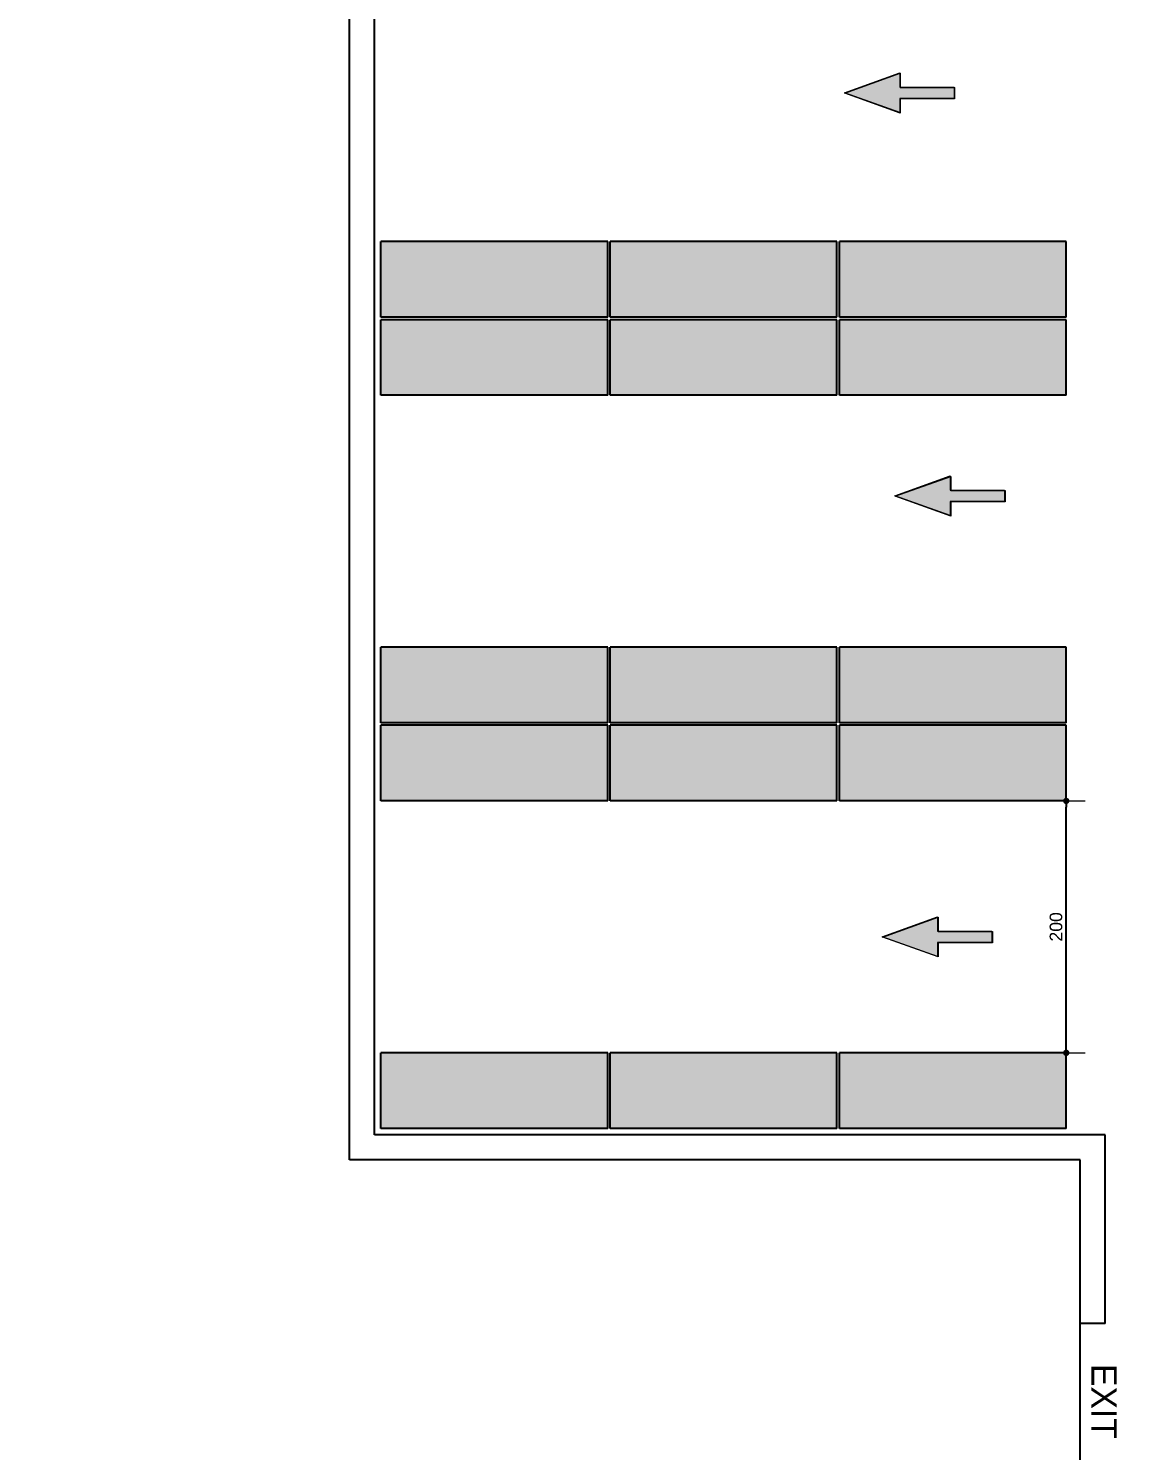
# Model space of a CAD drawing. Header units: centimetres. Extents: x 370416 to 395283, y 44791 to 69658.
# Drawn here: x 377364 to 378233, y 57518 to 58647 of the extents above; entities that cross this region are included whole.
import ezdxf

# ---------------------------------------------------------------- set-up
doc = ezdxf.new("R2010")
doc.units = ezdxf.units.CM
doc.header["$PDMODE"] = 2
doc.header["$PDSIZE"] = -10
doc.layers.add('D RACK', color=7, linetype='Continuous')
doc.layers.add('LVI_FLOOR BEDS - GENERAL', color=254, linetype='Continuous')
doc.layers.add('SPN-DIM', color=8, linetype='Continuous', lineweight=15)
doc.styles.add('ARIAL', font='arial.ttf')
doc.styles.add('TREE', font='arial.ttf')
doc.dimstyles.new('arc', dxfattribs={"dimtxt": 10, "dimasz": 5, "dimexe": 15, "dimexo": 2.5, "dimgap": 3, "dimtad": 1, "dimdec": 0, "dimzin": 0, "dimtxsty": 'TREE', "dimblk": 'DOT', "dimcen": 15, "dimdle": 0.5, "dimclrd": 256, "dimclre": 8, "dimclrt": 256, "dimadec": 0, "dimazin": 0, "dimtfac": 1, "dimtdec": 0, "dimtofl": 0, "dimtmove": 1, "dimatfit": 0, "dimldrblk": 'DOT', "dimfxl": 20, "dimfxlon": 1, "dimtolj": 1, "dimtzin": 0, "dimlwd": -1, "dimlwe": 0, "dimarcsym": 0})

# ---------------------------------------------------------------- blocks, each defined once
blk = doc.blocks.new('_Dot')
at = {"color": 0, "linetype": 'ByBlock', "lineweight": -2}
blk.add_line((-0.5, 0), (-1, 0), dxfattribs=at)
at = {"color": 0, "linetype": 'ByBlock', "lineweight": -3, "const_width": 0.5}
blk.add_lwpolyline([(-0.25, 0, 1), (0.25, 0, 1)], format="xyb", close=True, dxfattribs=at)
blk = doc.blocks.new('*D338')
at = {"color": 8, "lineweight": 0, "transparency": 16777216}
for p, q in [((378187.6, 58033.5), (378202.6, 58033.5)), ((378187.6, 57833.5), (378202.6, 57833.5))]:
    blk.add_line(p, q, dxfattribs=at)
at = {"transparency": 16777216}
blk.add_line((378187.6, 57838.5), (378187.6, 58028.5), dxfattribs=at)
at = {"layer": 'Defpoints', "color": 0, "transparency": 16777216}
for p in [(378187.6, 58033.5), (378187.6, 58033.5), (378187.6, 57833.5)]:
    blk.add_point(p, dxfattribs=at)
at = {"transparency": 16777216, "xscale": 5, "yscale": 5, "zscale": 5}
for p, rotation in [((378187.6, 58033.5), 90), ((378187.6, 57833.5), 270)]:
    blk.add_blockref('_Dot', p, dxfattribs=dict(at, rotation=rotation))
at = {"transparency": 16777216, "insert": (378179.5, 57933.5), "char_height": 10, "attachment_point": 5, "rotation": 90, "style": 'TREE'}
blk.add_mtext('\\A1;200', dxfattribs=at)

msp = doc.modelspace()

# ---------------------------------------------------------------- hatches: boundary and pattern name
at = {"layer": 'D RACK', "lineweight": -3, "true_color": 0x4554a5, "transparency": 33554483}
h = msp.add_hatch(color=175, dxfattribs=at)
h.dxf.hatch_style = 1
h.paths.add_polyline_path([(377823.6, 60087.5), (377643.6, 60087.5), (377643.6, 60027.5), (377823.6, 60027.5)])
h.paths.add_polyline_path([(378005.6, 60087.5), (377825.6, 60087.5), (377825.6, 60027.5), (378005.6, 60027.5)])
h.paths.add_polyline_path([(378187.6, 60087.5), (378007.6, 60087.5), (378007.6, 60027.5), (378187.6, 60027.5)])
h.paths.add_polyline_path([(378187.6, 60025.5), (378007.6, 60025.5), (378007.6, 59965.5), (378187.6, 59965.5)])
h.paths.add_polyline_path([(378005.6, 60025.5), (377825.6, 60025.5), (377825.6, 59965.5), (378005.6, 59965.5)])
h.paths.add_polyline_path([(377823.6, 60025.5), (377643.6, 60025.5), (377643.6, 59965.5), (377823.6, 59965.5)])
h.paths.add_polyline_path([(377823.6, 59765.5), (377643.6, 59765.5), (377643.6, 59705.5), (377823.6, 59705.5)])
h.paths.add_polyline_path([(378005.6, 59765.5), (377825.6, 59765.5), (377825.6, 59705.5), (378005.6, 59705.5)])
h.paths.add_polyline_path([(378187.6, 59765.5), (378007.6, 59765.5), (378007.6, 59705.5), (378187.6, 59705.5)])
h.paths.add_polyline_path([(378187.6, 59703.5), (378007.6, 59703.5), (378007.6, 59643.5), (378187.6, 59643.5)])
h.paths.add_polyline_path([(378005.6, 59703.5), (377825.6, 59703.5), (377825.6, 59643.5), (378005.6, 59643.5)])
h.paths.add_polyline_path([(377823.6, 59703.5), (377643.6, 59703.5), (377643.6, 59643.5), (377823.6, 59643.5)])
h.paths.add_polyline_path([(377823.6, 59443.5), (377643.6, 59443.5), (377643.6, 59383.5), (377823.6, 59383.5)])
h.paths.add_polyline_path([(378005.6, 59443.5), (377825.6, 59443.5), (377825.6, 59383.5), (378005.6, 59383.5)])
h.paths.add_polyline_path([(378187.6, 59443.5), (378007.6, 59443.5), (378007.6, 59383.5), (378187.6, 59383.5)])
h.paths.add_polyline_path([(378187.6, 59381.5), (378007.6, 59381.5), (378007.6, 59321.5), (378187.6, 59321.5)])
h.paths.add_polyline_path([(378005.6, 59381.5), (377825.6, 59381.5), (377825.6, 59321.5), (378005.6, 59321.5)])
h.paths.add_polyline_path([(377823.6, 59381.5), (377643.6, 59381.5), (377643.6, 59321.5), (377823.6, 59321.5)])
h.paths.add_polyline_path([(377823.6, 59121.5), (377643.6, 59121.5), (377643.6, 59061.5), (377823.6, 59061.5)])
h.paths.add_polyline_path([(378005.6, 59121.5), (377825.6, 59121.5), (377825.6, 59061.5), (378005.6, 59061.5)])
h.paths.add_polyline_path([(378187.6, 59121.5), (378007.6, 59121.5), (378007.6, 59061.5), (378187.6, 59061.5)])
h.paths.add_polyline_path([(378187.6, 59059.5), (378007.6, 59059.5), (378007.6, 58999.5), (378187.6, 58999.5)])
h.paths.add_polyline_path([(378005.6, 59059.5), (377825.6, 59059.5), (377825.6, 58999.5), (378005.6, 58999.5)])
h.paths.add_polyline_path([(377823.6, 59059.5), (377643.6, 59059.5), (377643.6, 58999.5), (377823.6, 58999.5)])
h.paths.add_polyline_path([(377823.6, 58799.5), (377643.6, 58799.5), (377643.6, 58739.5), (377823.6, 58739.5)])
h.paths.add_polyline_path([(378005.6, 58799.5), (377825.6, 58799.5), (377825.6, 58739.5), (378005.6, 58739.5)])
h.paths.add_polyline_path([(378187.6, 58799.5), (378007.6, 58799.5), (378007.6, 58739.5), (378187.6, 58739.5)])
h.paths.add_polyline_path([(378187.6, 58737.5), (378007.6, 58737.5), (378007.6, 58677.5), (378187.6, 58677.5)])
h.paths.add_polyline_path([(378005.6, 58737.5), (377825.6, 58737.5), (377825.6, 58677.5), (378005.6, 58677.5)])
h.paths.add_polyline_path([(377823.6, 58737.5), (377643.6, 58737.5), (377643.6, 58677.5), (377823.6, 58677.5)])
h.paths.add_polyline_path([(377823.6, 58477.5), (377643.6, 58477.5), (377643.6, 58417.5), (377823.6, 58417.5)])
h.paths.add_polyline_path([(377823.6, 58415.5), (377643.6, 58415.5), (377643.6, 58355.5), (377823.6, 58355.5)])
h.paths.add_polyline_path([(378005.6, 58477.5), (377825.6, 58477.5), (377825.6, 58417.5), (378005.6, 58417.5)])
h.paths.add_polyline_path([(378005.6, 58415.5), (377825.6, 58415.5), (377825.6, 58355.5), (378005.6, 58355.5)])
h.paths.add_polyline_path([(378187.6, 58415.5), (378007.6, 58415.5), (378007.6, 58355.5), (378187.6, 58355.5)])
h.paths.add_polyline_path([(378187.6, 58477.5), (378007.6, 58477.5), (378007.6, 58417.5), (378187.6, 58417.5)])
h.paths.add_polyline_path([(378187.6, 58155.5), (378007.6, 58155.5), (378007.6, 58095.5), (378187.6, 58095.5)])
h.paths.add_polyline_path([(378005.6, 58155.5), (377825.6, 58155.5), (377825.6, 58095.5), (378005.6, 58095.5)])
h.paths.add_polyline_path([(377823.6, 58155.5), (377643.6, 58155.5), (377643.6, 58095.5), (377823.6, 58095.5)])
h.paths.add_polyline_path([(377823.6, 58093.5), (377643.6, 58093.5), (377643.6, 58033.5), (377823.6, 58033.5)])
h.paths.add_polyline_path([(378005.6, 58093.5), (377825.6, 58093.5), (377825.6, 58033.5), (378005.6, 58033.5)])
h.paths.add_polyline_path([(378187.6, 58093.5), (378007.6, 58093.5), (378007.6, 58033.5), (378187.6, 58033.5)])
h.paths.add_polyline_path([(378187.6, 57833.5), (378007.6, 57833.5), (378007.6, 57773.5), (378187.6, 57773.5)])
h.paths.add_polyline_path([(378005.6, 57833.5), (377825.6, 57833.5), (377825.6, 57773.5), (378005.6, 57773.5)])
h.paths.add_polyline_path([(377823.6, 57833.5), (377643.6, 57833.5), (377643.6, 57773.5), (377823.6, 57773.5)])
at = {"layer": 'LVI_FLOOR BEDS - GENERAL', "lineweight": -3, "transparency": 33554508}
h = msp.add_hatch(color=1, dxfattribs=at)
h.dxf.hatch_style = 1
h.paths.add_polyline_path([(378098.6, 58600.2), (378098.6, 58591.2), (378055.5, 58591.2), (378055.5, 58580), (378011.5, 58595.7), (378055.5, 58611.5), (378055.5, 58600.2)])
h = msp.add_hatch(color=1, dxfattribs=at)
h.dxf.hatch_style = 1
h.paths.add_polyline_path([(378098.6, 58600.2), (378098.6, 58591.2), (378055.5, 58591.2), (378055.5, 58580), (378011.5, 58595.7), (378055.5, 58611.5), (378055.5, 58600.2)])
h = msp.add_hatch(color=1, dxfattribs=at)
h.dxf.hatch_style = 1
h.paths.add_polyline_path([(378098.6, 58600.2), (378098.6, 58591.2), (378055.5, 58591.2), (378055.5, 58580), (378011.5, 58595.7), (378055.5, 58611.5), (378055.5, 58600.2)])
h = msp.add_hatch(color=1, dxfattribs=at)
h.dxf.hatch_style = 1
h.paths.add_polyline_path([(378098.6, 58600.2), (378098.6, 58591.2), (378055.5, 58591.2), (378055.5, 58580), (378011.5, 58595.7), (378055.5, 58611.5), (378055.5, 58600.2)])
h = msp.add_hatch(color=1, dxfattribs=at)
h.dxf.hatch_style = 1
h.paths.add_polyline_path([(378099, 58599.8), (378099, 58590.8), (378055.9, 58590.8), (378055.9, 58579.6), (378011.9, 58595.3), (378055.9, 58611.1), (378055.9, 58599.8)])
h = msp.add_hatch(color=1, dxfattribs=at)
h.dxf.hatch_style = 1
h.paths.add_polyline_path([(378099, 58599.8), (378099, 58590.8), (378055.9, 58590.8), (378055.9, 58579.6), (378011.9, 58595.3), (378055.9, 58611.1), (378055.9, 58599.8)])
h = msp.add_hatch(color=1, dxfattribs=at)
h.dxf.hatch_style = 1
h.paths.add_polyline_path([(378099, 58599.8), (378099, 58590.8), (378055.9, 58590.8), (378055.9, 58579.6), (378011.9, 58595.3), (378055.9, 58611.1), (378055.9, 58599.8)])
h = msp.add_hatch(color=1, dxfattribs=at)
h.dxf.hatch_style = 1
h.paths.add_polyline_path([(378099, 58599.8), (378099, 58590.8), (378055.9, 58590.8), (378055.9, 58579.6), (378011.9, 58595.3), (378055.9, 58611.1), (378055.9, 58599.8)])
h = msp.add_hatch(color=1, dxfattribs=at)
h.dxf.hatch_style = 1
h.paths.add_polyline_path([(378138.6, 58280.2), (378138.6, 58271.2), (378095.5, 58271.2), (378095.5, 58260), (378051.5, 58275.7), (378095.5, 58291.5), (378095.5, 58280.2)])
h = msp.add_hatch(color=1, dxfattribs=at)
h.dxf.hatch_style = 1
h.paths.add_polyline_path([(378138.6, 58280.2), (378138.6, 58271.2), (378095.5, 58271.2), (378095.5, 58260), (378051.5, 58275.7), (378095.5, 58291.5), (378095.5, 58280.2)])
h = msp.add_hatch(color=1, dxfattribs=at)
h.dxf.hatch_style = 1
h.paths.add_polyline_path([(378138.6, 58280.2), (378138.6, 58271.2), (378095.5, 58271.2), (378095.5, 58260), (378051.5, 58275.7), (378095.5, 58291.5), (378095.5, 58280.2)])
h = msp.add_hatch(color=1, dxfattribs=at)
h.dxf.hatch_style = 1
h.paths.add_polyline_path([(378138.6, 58280.2), (378138.6, 58271.2), (378095.5, 58271.2), (378095.5, 58260), (378051.5, 58275.7), (378095.5, 58291.5), (378095.5, 58280.2)])
h = msp.add_hatch(color=1, dxfattribs=at)
h.dxf.hatch_style = 1
h.paths.add_polyline_path([(378139, 58279.8), (378139, 58270.8), (378095.9, 58270.8), (378095.9, 58259.6), (378051.9, 58275.3), (378095.9, 58291.1), (378095.9, 58279.8)])
h = msp.add_hatch(color=1, dxfattribs=at)
h.dxf.hatch_style = 1
h.paths.add_polyline_path([(378139, 58279.8), (378139, 58270.8), (378095.9, 58270.8), (378095.9, 58259.6), (378051.9, 58275.3), (378095.9, 58291.1), (378095.9, 58279.8)])
h = msp.add_hatch(color=1, dxfattribs=at)
h.dxf.hatch_style = 1
h.paths.add_polyline_path([(378139, 58279.8), (378139, 58270.8), (378095.9, 58270.8), (378095.9, 58259.6), (378051.9, 58275.3), (378095.9, 58291.1), (378095.9, 58279.8)])
h = msp.add_hatch(color=1, dxfattribs=at)
h.dxf.hatch_style = 1
h.paths.add_polyline_path([(378139, 58279.8), (378139, 58270.8), (378095.9, 58270.8), (378095.9, 58259.6), (378051.9, 58275.3), (378095.9, 58291.1), (378095.9, 58279.8)])
h = msp.add_hatch(color=1, dxfattribs=at)
h.dxf.hatch_style = 1
h.paths.add_polyline_path([(378128.6, 57930.2), (378128.6, 57921.2), (378085.5, 57921.2), (378085.5, 57910), (378041.5, 57925.7), (378085.5, 57941.5), (378085.5, 57930.2)])
h = msp.add_hatch(color=1, dxfattribs=at)
h.dxf.hatch_style = 1
h.paths.add_polyline_path([(378128.6, 57930.2), (378128.6, 57921.2), (378085.5, 57921.2), (378085.5, 57910), (378041.5, 57925.7), (378085.5, 57941.5), (378085.5, 57930.2)])
h = msp.add_hatch(color=1, dxfattribs=at)
h.dxf.hatch_style = 1
h.paths.add_polyline_path([(378128.6, 57930.2), (378128.6, 57921.2), (378085.5, 57921.2), (378085.5, 57910), (378041.5, 57925.7), (378085.5, 57941.5), (378085.5, 57930.2)])
h = msp.add_hatch(color=1, dxfattribs=at)
h.dxf.hatch_style = 1
h.paths.add_polyline_path([(378128.6, 57930.2), (378128.6, 57921.2), (378085.5, 57921.2), (378085.5, 57910), (378041.5, 57925.7), (378085.5, 57941.5), (378085.5, 57930.2)])
h = msp.add_hatch(color=1, dxfattribs=at)
h.dxf.hatch_style = 1
h.paths.add_polyline_path([(378128.6, 57930.2), (378128.6, 57921.2), (378085.5, 57921.2), (378085.5, 57910), (378041.5, 57925.7), (378085.5, 57941.5), (378085.5, 57930.2)])
h = msp.add_hatch(color=1, dxfattribs=at)
h.dxf.hatch_style = 1
h.paths.add_polyline_path([(378128.6, 57930.2), (378128.6, 57921.2), (378085.5, 57921.2), (378085.5, 57910), (378041.5, 57925.7), (378085.5, 57941.5), (378085.5, 57930.2)])
h = msp.add_hatch(color=1, dxfattribs=at)
h.dxf.hatch_style = 1
h.paths.add_polyline_path([(378128.6, 57930.2), (378128.6, 57921.2), (378085.5, 57921.2), (378085.5, 57910), (378041.5, 57925.7), (378085.5, 57941.5), (378085.5, 57930.2)])
h = msp.add_hatch(color=1, dxfattribs=at)
h.dxf.hatch_style = 1
h.paths.add_polyline_path([(378128.6, 57930.2), (378128.6, 57921.2), (378085.5, 57921.2), (378085.5, 57910), (378041.5, 57925.7), (378085.5, 57941.5), (378085.5, 57930.2)])
h = msp.add_hatch(color=1, dxfattribs=at)
h.dxf.hatch_style = 1
h.paths.add_polyline_path([(378129, 57929.8), (378129, 57920.8), (378085.9, 57920.8), (378085.9, 57909.6), (378041.9, 57925.3), (378085.9, 57941.1), (378085.9, 57929.8)])
h = msp.add_hatch(color=1, dxfattribs=at)
h.dxf.hatch_style = 1
h.paths.add_polyline_path([(378129, 57929.8), (378129, 57920.8), (378085.9, 57920.8), (378085.9, 57909.6), (378041.9, 57925.3), (378085.9, 57941.1), (378085.9, 57929.8)])
h = msp.add_hatch(color=1, dxfattribs=at)
h.dxf.hatch_style = 1
h.paths.add_polyline_path([(378129, 57929.8), (378129, 57920.8), (378085.9, 57920.8), (378085.9, 57909.6), (378041.9, 57925.3), (378085.9, 57941.1), (378085.9, 57929.8)])
h = msp.add_hatch(color=1, dxfattribs=at)
h.dxf.hatch_style = 1
h.paths.add_polyline_path([(378129, 57929.8), (378129, 57920.8), (378085.9, 57920.8), (378085.9, 57909.6), (378041.9, 57925.3), (378085.9, 57941.1), (378085.9, 57929.8)])
h = msp.add_hatch(color=1, dxfattribs=at)
h.dxf.hatch_style = 1
h.paths.add_polyline_path([(378129, 57929.8), (378129, 57920.8), (378085.9, 57920.8), (378085.9, 57909.6), (378041.9, 57925.3), (378085.9, 57941.1), (378085.9, 57929.8)])
h = msp.add_hatch(color=1, dxfattribs=at)
h.dxf.hatch_style = 1
h.paths.add_polyline_path([(378129, 57929.8), (378129, 57920.8), (378085.9, 57920.8), (378085.9, 57909.6), (378041.9, 57925.3), (378085.9, 57941.1), (378085.9, 57929.8)])
h = msp.add_hatch(color=1, dxfattribs=at)
h.dxf.hatch_style = 1
h.paths.add_polyline_path([(378129, 57929.8), (378129, 57920.8), (378085.9, 57920.8), (378085.9, 57909.6), (378041.9, 57925.3), (378085.9, 57941.1), (378085.9, 57929.8)])
h = msp.add_hatch(color=1, dxfattribs=at)
h.dxf.hatch_style = 1
h.paths.add_polyline_path([(378129, 57929.8), (378129, 57920.8), (378085.9, 57920.8), (378085.9, 57909.6), (378041.9, 57925.3), (378085.9, 57941.1), (378085.9, 57929.8)])

# ---------------------------------------------------------------- linework, layer by layer
for p, q in [((377618.6, 57748.5), (377618.6, 60342.4)), ((377638.6, 57768.5), (377638.6, 60318.2)), ((377638.6, 57768.5), (377638.6, 60318.2)), ((377823.6, 58477.5), (377643.6, 58477.5)), ((377643.6, 58417.5), (377643.6, 58477.5)), ((377823.6, 58417.5), (377823.6, 58477.5)), ((378005.6, 58477.5), (377825.6, 58477.5)), ((377825.6, 58417.5), (377825.6, 58477.5)), ((378005.6, 58417.5), (378005.6, 58477.5)), ((378187.6, 58477.5), (378007.6, 58477.5)), ((378007.6, 58417.5), (378007.6, 58477.5)), ((378187.6, 58417.5), (378187.6, 58477.5)), ((377823.6, 58417.5), (377643.6, 58417.5)), ((377823.6, 58415.5), (377643.6, 58415.5)), ((377643.6, 58355.5), (377643.6, 58415.5)), ((377823.6, 58355.5), (377823.6, 58415.5)), ((378005.6, 58417.5), (377825.6, 58417.5)), ((378005.6, 58415.5), (377825.6, 58415.5)), ((377825.6, 58355.5), (377825.6, 58415.5)), ((378005.6, 58355.5), (378005.6, 58415.5)), ((378187.6, 58417.5), (378007.6, 58417.5)), ((378187.6, 58415.5), (378007.6, 58415.5)), ((378007.6, 58355.5), (378007.6, 58415.5)), ((378187.6, 58355.5), (378187.6, 58415.5)), ((377823.6, 58355.5), (377643.6, 58355.5)), ((378005.6, 58355.5), (377825.6, 58355.5)), ((378187.6, 58355.5), (378007.6, 58355.5)), ((377823.6, 58155.5), (377643.6, 58155.5)), ((377643.6, 58095.5), (377643.6, 58155.5)), ((377823.6, 58095.5), (377823.6, 58155.5)), ((378005.6, 58155.5), (377825.6, 58155.5)), ((377825.6, 58095.5), (377825.6, 58155.5)), ((378005.6, 58095.5), (378005.6, 58155.5)), ((378187.6, 58155.5), (378007.6, 58155.5)), ((378007.6, 58095.5), (378007.6, 58155.5)), ((378187.6, 58095.5), (378187.6, 58155.5)), ((377823.6, 58095.5), (377643.6, 58095.5)), ((377823.6, 58093.5), (377643.6, 58093.5)), ((377643.6, 58033.5), (377643.6, 58093.5)), ((377823.6, 58033.5), (377823.6, 58093.5)), ((378005.6, 58095.5), (377825.6, 58095.5)), ((378005.6, 58093.5), (377825.6, 58093.5)), ((377825.6, 58033.5), (377825.6, 58093.5)), ((378005.6, 58033.5), (378005.6, 58093.5)), ((378187.6, 58095.5), (378007.6, 58095.5)), ((378187.6, 58093.5), (378007.6, 58093.5)), ((378007.6, 58033.5), (378007.6, 58093.5)), ((378187.6, 58033.5), (378187.6, 58093.5)), ((377823.6, 58033.5), (377643.6, 58033.5)), ((378005.6, 58033.5), (377825.6, 58033.5)), ((378187.6, 58033.5), (378007.6, 58033.5)), ((377823.6, 57833.5), (377643.6, 57833.5)), ((377643.6, 57773.5), (377643.6, 57833.5)), ((377823.6, 57773.5), (377823.6, 57833.5)), ((378005.6, 57833.5), (377825.6, 57833.5)), ((377825.6, 57773.5), (377825.6, 57833.5)), ((378005.6, 57773.5), (378005.6, 57833.5)), ((378187.6, 57833.5), (378007.6, 57833.5)), ((378007.6, 57773.5), (378007.6, 57833.5)), ((378187.6, 57773.5), (378187.6, 57833.5)), ((377823.6, 57773.5), (377643.6, 57773.5)), ((378005.6, 57773.5), (377825.6, 57773.5)), ((378187.6, 57773.5), (378007.6, 57773.5)), ((378218.6, 57768.5), (377638.6, 57768.5)), ((378218.6, 57768.5), (377638.6, 57768.5)), ((378208.6, 57768.5), (378208.6, 57768.5)), ((378218.6, 57618.5), (378218.6, 57768.5)), ((378218.6, 57768.5), (378218.6, 57768.5)), ((378218.6, 57618.5), (378218.6, 57768.5)), ((378218.6, 57768.5), (378218.6, 57768.5)), ((378218.6, 57768.5), (378218.6, 57768.5)), ((378198.6, 57748.5), (377618.6, 57748.5)), ((378198.6, 57748.5), (377618.6, 57748.5)), ((378198.6, 57618.5), (378198.6, 57748.5)), ((378198.6, 57618.5), (378198.6, 57748.5)), ((378198.6, 55923.5), (378198.6, 57748.5)), ((378218.6, 57618.5), (378198.6, 57618.5))]:
    msp.add_line(p, q)
msp.add_circle((382849.7, 57224.7), 12433.5)
at = {"layer": 'SPN-DIM', "color": 251, "true_color": 0x636466}
for points in [[(378098.6, 58600.2), (378098.6, 58591.2), (378055.5, 58591.2), (378055.5, 58580), (378011.5, 58595.7), (378055.5, 58611.5), (378055.5, 58600.2), (378098.6, 58600.2)], [(378098.6, 58600.2), (378098.6, 58591.2), (378055.5, 58591.2), (378055.5, 58580), (378011.5, 58595.7), (378055.5, 58611.5), (378055.5, 58600.2), (378098.6, 58600.2)], [(378098.6, 58600.2), (378098.6, 58591.2), (378055.5, 58591.2), (378055.5, 58580), (378011.5, 58595.7), (378055.5, 58611.5), (378055.5, 58600.2), (378098.6, 58600.2)], [(378098.6, 58600.2), (378098.6, 58591.2), (378055.5, 58591.2), (378055.5, 58580), (378011.5, 58595.7), (378055.5, 58611.5), (378055.5, 58600.2), (378098.6, 58600.2)], [(378099, 58599.8), (378099, 58590.8), (378055.9, 58590.8), (378055.9, 58579.6), (378011.9, 58595.3), (378055.9, 58611.1), (378055.9, 58599.8), (378099, 58599.8)], [(378099, 58599.8), (378099, 58590.8), (378055.9, 58590.8), (378055.9, 58579.6), (378011.9, 58595.3), (378055.9, 58611.1), (378055.9, 58599.8), (378099, 58599.8)], [(378099, 58599.8), (378099, 58590.8), (378055.9, 58590.8), (378055.9, 58579.6), (378011.9, 58595.3), (378055.9, 58611.1), (378055.9, 58599.8), (378099, 58599.8)], [(378099, 58599.8), (378099, 58590.8), (378055.9, 58590.8), (378055.9, 58579.6), (378011.9, 58595.3), (378055.9, 58611.1), (378055.9, 58599.8), (378099, 58599.8)], [(378138.6, 58280.2), (378138.6, 58271.2), (378095.5, 58271.2), (378095.5, 58260), (378051.5, 58275.7), (378095.5, 58291.5), (378095.5, 58280.2), (378138.6, 58280.2)], [(378138.6, 58280.2), (378138.6, 58271.2), (378095.5, 58271.2), (378095.5, 58260), (378051.5, 58275.7), (378095.5, 58291.5), (378095.5, 58280.2), (378138.6, 58280.2)], [(378138.6, 58280.2), (378138.6, 58271.2), (378095.5, 58271.2), (378095.5, 58260), (378051.5, 58275.7), (378095.5, 58291.5), (378095.5, 58280.2), (378138.6, 58280.2)], [(378138.6, 58280.2), (378138.6, 58271.2), (378095.5, 58271.2), (378095.5, 58260), (378051.5, 58275.7), (378095.5, 58291.5), (378095.5, 58280.2), (378138.6, 58280.2)], [(378139, 58279.8), (378139, 58270.8), (378095.9, 58270.8), (378095.9, 58259.6), (378051.9, 58275.3), (378095.9, 58291.1), (378095.9, 58279.8), (378139, 58279.8)], [(378139, 58279.8), (378139, 58270.8), (378095.9, 58270.8), (378095.9, 58259.6), (378051.9, 58275.3), (378095.9, 58291.1), (378095.9, 58279.8), (378139, 58279.8)], [(378139, 58279.8), (378139, 58270.8), (378095.9, 58270.8), (378095.9, 58259.6), (378051.9, 58275.3), (378095.9, 58291.1), (378095.9, 58279.8), (378139, 58279.8)], [(378139, 58279.8), (378139, 58270.8), (378095.9, 58270.8), (378095.9, 58259.6), (378051.9, 58275.3), (378095.9, 58291.1), (378095.9, 58279.8), (378139, 58279.8)], [(378128.6, 57930.2), (378128.6, 57921.2), (378085.5, 57921.2), (378085.5, 57910), (378041.5, 57925.7), (378085.5, 57941.5), (378085.5, 57930.2), (378128.6, 57930.2)], [(378128.6, 57930.2), (378128.6, 57921.2), (378085.5, 57921.2), (378085.5, 57910), (378041.5, 57925.7), (378085.5, 57941.5), (378085.5, 57930.2), (378128.6, 57930.2)], [(378128.6, 57930.2), (378128.6, 57921.2), (378085.5, 57921.2), (378085.5, 57910), (378041.5, 57925.7), (378085.5, 57941.5), (378085.5, 57930.2), (378128.6, 57930.2)], [(378128.6, 57930.2), (378128.6, 57921.2), (378085.5, 57921.2), (378085.5, 57910), (378041.5, 57925.7), (378085.5, 57941.5), (378085.5, 57930.2), (378128.6, 57930.2)], [(378128.6, 57930.2), (378128.6, 57921.2), (378085.5, 57921.2), (378085.5, 57910), (378041.5, 57925.7), (378085.5, 57941.5), (378085.5, 57930.2), (378128.6, 57930.2)], [(378128.6, 57930.2), (378128.6, 57921.2), (378085.5, 57921.2), (378085.5, 57910), (378041.5, 57925.7), (378085.5, 57941.5), (378085.5, 57930.2), (378128.6, 57930.2)], [(378128.6, 57930.2), (378128.6, 57921.2), (378085.5, 57921.2), (378085.5, 57910), (378041.5, 57925.7), (378085.5, 57941.5), (378085.5, 57930.2), (378128.6, 57930.2)], [(378128.6, 57930.2), (378128.6, 57921.2), (378085.5, 57921.2), (378085.5, 57910), (378041.5, 57925.7), (378085.5, 57941.5), (378085.5, 57930.2), (378128.6, 57930.2)], [(378129, 57929.8), (378129, 57920.8), (378085.9, 57920.8), (378085.9, 57909.6), (378041.9, 57925.3), (378085.9, 57941.1), (378085.9, 57929.8), (378129, 57929.8)], [(378129, 57929.8), (378129, 57920.8), (378085.9, 57920.8), (378085.9, 57909.6), (378041.9, 57925.3), (378085.9, 57941.1), (378085.9, 57929.8), (378129, 57929.8)], [(378129, 57929.8), (378129, 57920.8), (378085.9, 57920.8), (378085.9, 57909.6), (378041.9, 57925.3), (378085.9, 57941.1), (378085.9, 57929.8), (378129, 57929.8)], [(378129, 57929.8), (378129, 57920.8), (378085.9, 57920.8), (378085.9, 57909.6), (378041.9, 57925.3), (378085.9, 57941.1), (378085.9, 57929.8), (378129, 57929.8)], [(378129, 57929.8), (378129, 57920.8), (378085.9, 57920.8), (378085.9, 57909.6), (378041.9, 57925.3), (378085.9, 57941.1), (378085.9, 57929.8), (378129, 57929.8)], [(378129, 57929.8), (378129, 57920.8), (378085.9, 57920.8), (378085.9, 57909.6), (378041.9, 57925.3), (378085.9, 57941.1), (378085.9, 57929.8), (378129, 57929.8)], [(378129, 57929.8), (378129, 57920.8), (378085.9, 57920.8), (378085.9, 57909.6), (378041.9, 57925.3), (378085.9, 57941.1), (378085.9, 57929.8), (378129, 57929.8)], [(378129, 57929.8), (378129, 57920.8), (378085.9, 57920.8), (378085.9, 57909.6), (378041.9, 57925.3), (378085.9, 57941.1), (378085.9, 57929.8), (378129, 57929.8)]]:
    msp.add_lwpolyline(points, dxfattribs=at)

# ---------------------------------------------------------------- texts
at = {"layer": 'SPN-DIM', "color": 1, "insert": (378227.6, 57586.5), "char_height": 20, "width": 77.458, "attachment_point": 1, "rotation": 270, "style": 'ARIAL'}
msp.add_mtext('{\\fCentury Gothic|b0|i0|c0|p34;EXIT}', dxfattribs=at)

# ---------------------------------------------------------------- dimensions: what is measured, and where the dimension line sits
dim = msp.add_linear_dim(base=(378187.6, 58033.5), p1=(378187.6, 57833.5), p2=(378187.6, 58033.5), angle=90, dimstyle='arc')
dim.commit()
dim.dimension.update_dxf_attribs({"geometry": '*D338', "text_midpoint": (378179.5, 57933.5)})

doc.saveas('drawing.dxf')
